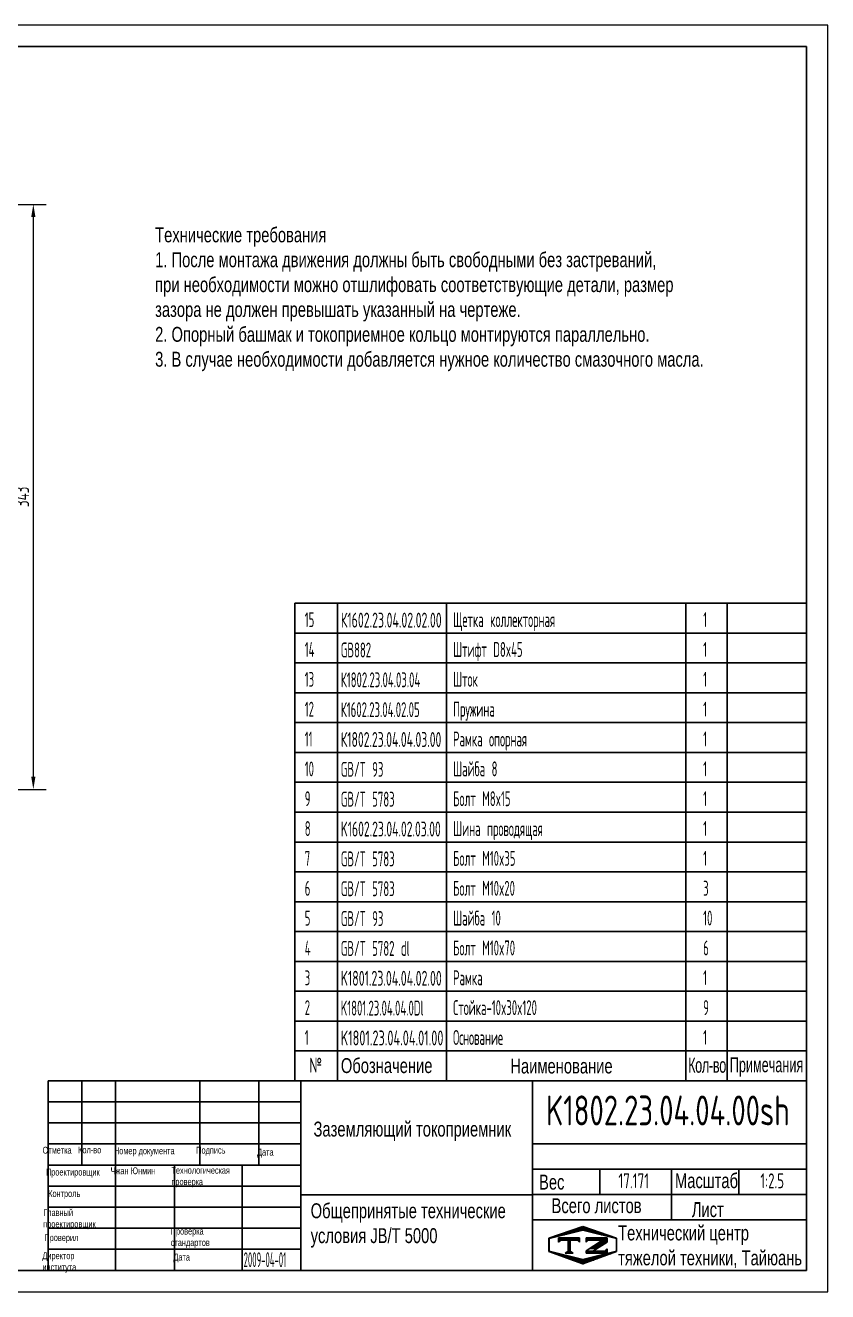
# Model space of a CAD drawing. Header units: millimetres. Extents: x 0 to 1050, y 0 to 742.
# Drawn here: x 579 to 1050, y 0 to 742 of the extents above; entities that cross this region are included whole.
import ezdxf
from ezdxf.enums import TextEntityAlignment as Align

# ---------------------------------------------------------------- set-up
doc = ezdxf.new("R2010")
doc.units = ezdxf.units.MM
doc.header["$LTSCALE"] = 25
doc.linetypes.add('F', pattern=[0.75, 0.5, -0.25])
doc.layers.get('0').update_dxf_attribs({"lineweight": 30})
doc.layers.get('Defpoints').update_dxf_attribs({"lineweight": 30})
for name, color, linetype, lineweight in [('01', 7, 'Continuous', 30), ('02', 1, 'Continuous', 13), ('04', 2, 'F', 13), ('08', 1, 'Continuous', 13), ('11', 3, 'Continuous', 13), ('THICK', 7, 'Continuous', 30)]:
    doc.layers.add(name, color=color, linetype=linetype, lineweight=lineweight)
doc.styles.add('HZLIB', font='TXT.shx', dxfattribs={"width": 0.5, "height": 8.75})
doc.styles.get("Standard").update_dxf_attribs({"font": 'isocp', "width": 0.707, "bigfont": 'intecad.shx'})
doc.dimstyles.new('INTE', dxfattribs={"dimscale": 2.5, "dimtxt": 3.5, "dimasz": 3, "dimexe": 3, "dimexo": 0, "dimgap": 1, "dimtad": 1, "dimdec": 1, "dimdsep": 46, "dimtxsty": 'Standard', "dimcen": 0, "dimclrd": 1, "dimclre": 1, "dimclrt": 3, "dimaunit": 1, "dimadec": 0, "dimazin": 0, "dimtfac": 1, "dimtdec": 1, "dimtmove": 0, "dimatfit": 0, "dimfxl": 0, "dimarcsym": 0})

# ---------------------------------------------------------------- blocks, each defined once
blk = doc.blocks.new('*D9')
at = {"layer": '08', "color": 1, "lineweight": -2, "ltscale": 1.666667}
for p, q in [((371.06, 637.53), (591.67, 637.53)), ((584.17, 302.03), (584.17, 630.03)), ((509.1, 294.53), (591.67, 294.53))]:
    blk.add_line(p, q, dxfattribs=at)
at = {"layer": '08', "color": 1, "ltscale": 1.666667}
for points in [[(582.92, 630.03), (585.42, 630.03), (584.17, 637.53)], [(582.92, 302.03), (585.42, 302.03), (584.17, 294.53)]]:
    blk.add_solid(points, dxfattribs=at)
at = {"layer": 'Defpoints', "color": 0, "ltscale": 1.666667}
for p in [(371.06, 637.53), (584.17, 637.53), (509.1, 294.53)]:
    blk.add_point(p, dxfattribs=at)
at = {"layer": '08', "color": 3, "ltscale": 1.666667, "insert": (577.29, 466.03), "char_height": 8.75, "attachment_point": 5, "rotation": 90}
blk.add_mtext('343', dxfattribs=at)
blk = doc.blocks.new('*U31')
at = {"layer": '01'}
for points in [[(415, 292), (25, 292)], [(415, 5), (415, 292)], [(25, 5), (415, 5)]]:
    blk.add_lwpolyline(points, dxfattribs=at)
at = {"layer": '02'}
for points in [[(420, 297), (0, 297)], [(420, 0), (420, 297)], [(0, 0), (420, 0)]]:
    blk.add_lwpolyline(points, dxfattribs=at)
blk = doc.blocks.new('*X51')
at = {"color": 0}
for p, q in [((127.06, 7.8), (132.06, 7.8)), ((127.06, 7.5), (132.06, 7.5)), ((127.06, 7.2), (127.32, 7.2)), ((129.23, 6.3), (131.04, 6.3)), ((129.7, 6.6), (131.51, 6.6)), ((130.16, 6.9), (131.98, 6.9)), ((130.62, 7.2), (132.06, 7.2)), ((127.84, 5.4), (129.64, 5.4)), ((128.3, 5.7), (130.1, 5.7)), ((128.77, 6), (130.57, 6))]:
    blk.add_line(p, q, dxfattribs=at)
blk = doc.blocks.new('*X52')
at = {"color": 0}
for p, q in [((127.06, 4.8), (132.06, 4.8)), ((127.06, 4.5), (132.06, 4.5)), ((131.84, 5.1), (132.06, 5.1))]:
    blk.add_line(p, q, dxfattribs=at)
blk = doc.blocks.new('*X50')
at = {"color": 0}
for p, q in [((122.34, 4.5), (123.72, 4.5)), ((122.82, 4.8), (123.24, 4.8))]:
    blk.add_line(p, q, dxfattribs=at)
blk = doc.blocks.new('*X49')
at = {"color": 0}
for p, q in [((120.53, 7.8), (125.53, 7.8)), ((120.53, 7.5), (125.53, 7.5)), ((120.53, 7.2), (120.79, 7.2)), ((125.27, 7.2), (125.53, 7.2))]:
    blk.add_line(p, q, dxfattribs=at)
blk = doc.blocks.new('*X48')
at = {"color": 0}
for p, q in [((122.38, 9.3), (124.32, 9.3)), ((123.24, 9.6), (125.52, 9.6)), ((124.1, 9.9), (128.52, 9.9)), ((124.97, 10.2), (127.67, 10.2)), ((125.83, 10.5), (126.82, 10.5)), ((127.02, 9.6), (129.37, 9.6)), ((128.22, 9.3), (130.22, 9.3)), ((118.22, 7.8), (118.32, 7.8)), ((118.22, 7.5), (118.27, 7.5)), ((118.22, 7.2), (118.27, 7.2)), ((118.22, 6.9), (118.27, 6.9)), ((118.22, 6.6), (118.27, 6.6)), ((118.22, 6.3), (118.27, 6.3)), ((118.94, 8.1), (119.52, 8.1)), ((119.8, 8.4), (120.72, 8.4)), ((120.66, 8.7), (121.92, 8.7)), ((121.52, 9), (123.12, 9)), ((129.42, 9), (131.07, 9)), ((130.62, 8.7), (131.92, 8.7)), ((131.82, 8.4), (132.77, 8.4)), ((133.02, 8.1), (133.62, 8.1)), ((134.22, 7.8), (134.32, 7.8)), ((134.27, 7.5), (134.32, 7.5)), ((134.27, 7.2), (134.32, 7.2)), ((134.27, 6.9), (134.32, 6.9)), ((134.27, 6.6), (134.32, 6.6)), ((134.27, 6.3), (134.32, 6.3)), ((118.22, 6), (118.27, 6)), ((118.22, 5.7), (118.27, 5.7)), ((118.22, 5.4), (118.27, 5.4)), ((118.22, 5.1), (118.27, 5.1)), ((118.22, 4.8), (118.27, 4.8)), ((118.79, 4.5), (119.42, 4.5)), ((119.61, 4.2), (120.62, 4.2)), ((120.43, 3.9), (121.82, 3.9)), ((121.26, 3.6), (123.02, 3.6)), ((122.08, 3.3), (124.22, 3.3)), ((128.32, 3.3), (130.51, 3.3)), ((129.52, 3.6), (131.32, 3.6)), ((130.72, 3.9), (132.14, 3.9)), ((131.92, 4.2), (132.95, 4.2)), ((133.12, 4.5), (133.76, 4.5)), ((134.27, 6), (134.32, 6)), ((134.27, 5.7), (134.32, 5.7)), ((134.27, 5.4), (134.32, 5.4)), ((134.27, 5.1), (134.32, 5.1)), ((134.27, 4.8), (134.32, 4.8)), ((122.91, 3), (125.42, 3)), ((123.73, 2.7), (128.89, 2.7)), ((124.55, 2.4), (128.07, 2.4)), ((125.38, 2.1), (127.26, 2.1)), ((126.2, 1.8), (126.45, 1.8)), ((127.12, 3), (129.7, 3))]:
    blk.add_line(p, q, dxfattribs=at)

msp = doc.modelspace()

# ---------------------------------------------------------------- linework, layer by layer
for p, q in [((737.5, 403.6433), (737.5, 123.6433)), ((737.5, 403.6433), (1037.5, 403.6433)), ((762.5, 403.6433), (762.5, 123.6433)), ((826.3995, 403.6433), (826.3995, 123.6433)), ((966.8718, 403.6433), (966.8718, 123.6433)), ((991.0821, 403.6433), (991.0821, 123.6433)), ((1037.5, 403.6433), (1037.5, 123.6433)), ((737.5, 386.1433), (1037.5, 386.1433)), ((737.5, 368.6433), (1037.5, 368.6433)), ((737.5, 351.1433), (1037.5, 351.1433)), ((737.5, 333.6433), (1037.5, 333.6433)), ((737.5, 316.1433), (1037.5, 316.1433)), ((737.5, 298.6433), (1037.5, 298.6433)), ((737.5, 281.1433), (1037.5, 281.1433)), ((737.5, 263.6433), (1037.5, 263.6433)), ((737.5, 246.1433), (1037.5, 246.1433)), ((737.5, 228.6433), (1037.5, 228.6433)), ((737.5, 211.1433), (1037.5, 211.1433)), ((737.5, 193.6433), (1037.5, 193.6433)), ((737.5, 176.1433), (1037.5, 176.1433)), ((737.5, 158.6433), (1037.5, 158.6433)), ((737.5, 141.1433), (1037.5, 141.1433)), ((737.5, 123.6433), (1037.5, 123.6433))]:
    msp.add_line(p, q)
at = {"layer": 'THICK'}
for p, q in [((592.9266, 123.6433), (592.9266, 12.5)), ((592.9266, 123.6433), (1037.5, 123.6433)), ((612.6791, 123.5897), (612.6791, 123.6433)), ((612.6855, 74.2463), (612.6855, 123.6433)), ((632.4443, 12.5), (632.4443, 123.6433)), ((681.8413, 74.2463), (681.8413, 123.6433)), ((716.4192, 74.2463), (716.4192, 123.6433)), ((741.1178, 12.5), (741.1178, 123.6433)), ((876.9596, 12.5), (876.9596, 123.6433)), ((1037.5, 12.5), (1037.5, 123.6433)), ((592.9266, 86.5956), (741.1178, 86.5956)), ((876.9596, 86.5956), (1037.5, 86.5956)), ((592.9266, 74.2463), (741.1178, 74.2463)), ((667.0222, 12.5), (667.0222, 74.2463)), ((706.5398, 12.5), (706.5398, 74.2463)), ((876.9596, 71.7764), (1037.5, 71.7764)), ((916.4773, 56.9573), (916.4773, 71.7764)), ((958.4647, 42.1382), (958.4647, 71.7764)), ((997.9824, 56.9573), (997.9824, 71.7764)), ((741.1178, 56.7432), (876.9596, 56.7432)), ((876.9596, 56.9573), (1037.5, 56.9573)), ((876.9596, 42.1382), (1037.5, 42.1382)), ((592.9266, 12.5), (1037.5, 12.5))]:
    msp.add_line(p, q, dxfattribs=at)
at = {"layer": 'THICK', "color": 3}
for p, q in [((592.9266, 111.2941), (741.1178, 111.2941)), ((592.9266, 98.9448), (741.1178, 98.9448)), ((592.9266, 61.897), (741.1178, 61.897)), ((592.9266, 49.5478), (741.1178, 49.5478)), ((592.9266, 37.1985), (741.1178, 37.1985)), ((886.4737, 31.2859), (906.4919, 38.2583)), ((906.4919, 38.2583), (926.2502, 31.2859)), ((886.4737, 23.5213), (886.4737, 31.2859)), ((886.6037, 31.1289), (906.3625, 36.0686)), ((886.6037, 23.7193), (886.6037, 31.1289)), ((892.183, 29.0463), (892.183, 31.5162)), ((892.183, 31.5162), (904.5323, 31.5162)), ((893.4179, 30.2812), (892.183, 29.0463)), ((903.2974, 30.2812), (893.4179, 30.2812)), ((897.8172, 30.293), (897.8172, 23.5188)), ((898.3575, 30.293), (898.3575, 23.5188)), ((898.9749, 30.293), (898.9749, 23.5188)), ((904.5323, 29.0463), (903.2974, 30.2812)), ((904.5323, 31.5162), (904.5323, 29.0463)), ((906.3625, 36.0686), (926.1213, 31.1289)), ((908.3138, 31.5162), (908.3138, 29.0463)), ((908.3138, 31.5162), (920.6631, 31.5162)), ((908.3138, 29.0463), (909.5487, 30.2812)), ((918.0386, 30.2812), (908.3138, 23.9892)), ((909.5487, 30.2812), (918.0386, 30.2812)), ((920.6631, 31.5162), (920.6631, 29.0463)), ((926.1213, 31.1289), (926.1213, 23.7193)), ((926.2502, 31.2859), (926.2502, 23.5213)), ((592.9266, 24.8493), (741.1178, 24.8493)), ((906.4919, 16.232), (886.4737, 23.5213)), ((906.3625, 18.7796), (886.6037, 23.7193)), ((898.3575, 24.0833), (895.9649, 22.5779)), ((895.9649, 22.5779), (898.3575, 22.5779)), ((898.3575, 24.0833), (900.7501, 22.5779)), ((900.7501, 22.5779), (898.3575, 22.5779)), ((926.1213, 23.7193), (906.3625, 18.7796)), ((926.2502, 23.5213), (906.4919, 16.232)), ((908.3138, 23.9892), (908.3138, 22.5779)), ((908.3138, 22.5779), (920.6627, 22.5779)), ((914.336, 25.0208), (912.4485, 23.8128)), ((919.4278, 23.8128), (912.4485, 23.8128)), ((920.6627, 29.0699), (914.336, 25.0208)), ((920.6627, 25.0478), (919.4278, 23.8128)), ((920.6627, 22.5779), (920.6627, 25.0478))]:
    msp.add_line(p, q, dxfattribs=at)
for p in [(592.9266, 24.8493), (592.9266, 12.5)]:
    msp.add_point(p, dxfattribs=at)

# ---------------------------------------------------------------- block references
at = {"layer": '04', "xscale": 2.5, "yscale": 2.5, "zscale": 2.5}
msp.add_blockref('*U31', (0, 0), dxfattribs=at)
at = {"layer": 'THICK', "color": 3, "xscale": 2.469852000000373, "yscale": 2.469852000000003, "zscale": 2.469852000000001}
for name in ['*X48', '*X49', '*X51', '*X50', '*X52']:
    msp.add_blockref(name, (594.4887, 11.8966), dxfattribs=at)

# ---------------------------------------------------------------- texts
at = {"style": 'HZLIB', "width": 0.5}
for s, p in [('15', (743.3333, 389.6433)), ('Щетка коллекторная', (830.345, 389.649)), ('1', (976.9885, 389.6732)), ('14', (743.3333, 372.1433)), ('GB882', (764.4928, 371.8767)), ('Штифт D8x45', (830.345, 372.15)), ('1', (976.9885, 372.1742)), ('13', (743.3333, 354.6433)), ('К1802.23.04.03.04', (764.4928, 354.3777)), ('Шток', (830.345, 354.651)), ('1', (976.9885, 354.6752)), ('12', (743.3333, 337.1433)), ('К1602.23.04.02.05', (764.4928, 336.8787)), ('Пружина', (830.345, 337.152)), ('1', (976.9885, 337.1762)), ('11', (743.3333, 319.6433)), ('Рамка опорная', (830.345, 319.653)), ('1', (976.9885, 319.6772)), ('10', (743.3333, 302.1433)), ('GB/T 93', (764.4928, 301.8807)), ('Шайба 8', (830.345, 302.154)), ('1', (976.9885, 302.1782)), ('9', (743.3333, 284.6433)), ('GB/T 5783', (764.4928, 284.3817)), ('Болт M8x15', (830.345, 284.655)), ('1', (976.9885, 284.6792)), ('8', (743.3333, 267.1433)), ('Шина проводящая', (830.345, 267.156)), ('1', (976.9885, 267.1802)), ('7', (743.3333, 249.6433)), ('GB/T 5783', (764.4928, 249.3837)), ('Болт M10x35', (830.345, 249.657)), ('1', (976.9885, 249.6812)), ('6', (743.3333, 232.1433)), ('GB/T 5783', (764.4928, 231.8847)), ('Болт M10x20', (830.345, 232.158)), ('3', (976.9885, 232.1822)), ('5', (743.3333, 214.6433)), ('GB/T 93', (764.4928, 214.3857)), ('Шайба 10', (830.345, 214.659)), ('10', (976.9885, 214.6832)), ('4', (743.3333, 197.1433)), ('GB/T 5782 dl', (764.4928, 196.8867)), ('Болт M10x70', (830.345, 197.16)), ('6', (976.9885, 197.1842)), ('3', (743.3333, 179.6433)), ('Рамка', (830.345, 179.661)), ('1', (976.9885, 179.6852)), ('2', (743.3333, 162.1433)), ('Стойка-10x30x120', (830.345, 162.162)), ('9', (976.9885, 162.1862)), ('K1801.23.04.04.0Dl', (764.4928, 161.8887)), ('1', (743.3333, 144.6433)), ('Основание', (830.345, 144.663)), ('1', (976.9885, 144.6872))]:
    msp.add_text(s, height=8.75, dxfattribs=at).set_placement(p)
at = {"style": 'HZLIB'}
for s, width, p, p2 in [('К1602.23.04.02.02.00', 0.450504, (764.4928, 389.3757), (823.6215, 389.3757)), ('К1802.23.04.04.03.00', 0.448982, (764.4928, 319.3797), (823.4217, 319.3797)), ('K1602.23.04.02.03.00', 0.446439, (764.4928, 266.8827), (823.0879, 266.8827)), ('K1801.23.04.04.02.00', 0.461183, (764.4928, 179.3877), (823.6779, 179.3877)), ('K1801.23.04.04.01.00', 0.479821, (764.4928, 144.3897), (824.6704, 144.3897))]:
    msp.add_text(s, height=8.75, dxfattribs=dict(at, width=width)).set_placement(p, p2, align=Align.FIT)
at = {"layer": '04', "attachment_point": 1}
for s, insert, char_height, width in [('{\\fArial|b0|i0|c0|p34;\\C3;Технические требования\\P1. После монтажа движения должны быть свободными без застреваний,\\Pпри необходимости можно отшлифовать соответствующие детали, размер\\Pзазора не должен превышать указанный на чертеже.\\P2. Опорный башмак и токоприемное кольцо монтируются параллельно.\\P3. В случае необходимости добавляется нужное количество смазочного масла.}', (655.5962, 624.0272), 8.75, 614.191521), ('{\\fArial|b0|i0|c204|p34;\\C250;Отметка}', (589.5909, 84.9694), 4, 0.131131), ('{\\fArial|b0|i0|c204|p34;\\C250;Проверка\\Pстандартов}', (664.7359, 37.5), 4, 72.764082)]:
    msp.add_mtext(s, dxfattribs=dict(at, insert=insert, char_height=char_height, width=width))
for s, insert, char_height in [('{\\Fisocp,intecad|c204;\\C250;№}', (746.0161, 137.1694), 8.75), ('{\\fArial|b0|i0|c204|p34;\\C250;Обозначение}', (764.513, 136.9295), 8.75), ('{\\fArial|b0|i0|c204|p34;\\C250;Наименование}', (863.8892, 136.6859), 8.75), ('{\\fArial|b0|i0|c204|p34;\\W0.607;\\T0.95;\\C250;Кол-во}', (968.1854, 137.1475), 8.75), ('{\\fArial|b0|i0|c204|p34;\\W0.607;\\C250;Примечания}', (992.5946, 137.4006), 8.75), ('{\\fArial|b0|i0|c204|p34;\\C3;Заземляющий токоприемник}', (748.4794, 99.7157), 8.75), ('{\\fArial|b0|i0|c204|p34;\\C250;Кол-во}', (610.4406, 85.1004), 4), ('{\\fArial|b0|i0|c204|p34;\\C250;Номер документа}', (631.4214, 84.5763), 4), ('{\\fArial|b0|i0|c204|p34;\\C250;Подпись}', (679.6774, 84.9694), 4), ('{\\fArial|b0|i0|c204|p34;\\C250;Дата}', (715.3448, 83.7902), 4), ('{\\fArial|b0|i0|c204|p34;\\C250;Проектировщик}', (591.5658, 72.096), 4), ('{\\fArial|b0|i0|c204|p34;\\C250;Чжан Юнмин}', (629.4625, 72.8821), 4), ('{\\fArial|b0|i0|c204|p34;\\C250;Технологическая\\Pпроверка}', (665.1299, 73.1441), 4), ('{\\fArial|b0|i0|c204|p34;\\C250;Вес}', (880.7344, 68.6279), 8.75), ('{\\fArial|b0|i0|c204|p34;\\C250;Масштаб}', (960.4464, 69.4662), 8.75), ('{\\fArial|b0|i0|c204|p34;\\C250;Контроль}', (592.8771, 59.5185), 4), ('{\\fArial|b0|i0|c204|p34;\\C250;Общепринятые технические\\Pусловия \\fArial|b0|i0|c0|p34;JB/T 5000}', (746.8025, 51.8196), 8.75), ('{\\fArial|b0|i0|c204|p34;\\C250;Всего листов}', (888.0763, 54.7952), 8.75), ('{\\fArial|b0|i0|c204|p34;\\C250;Лист}', (970.3055, 52.4898), 8.75), ('{\\fArial|b0|i0|c204|p34;\\C250;Главный\\Pпроектировщик}', (589.9917, 48.3427), 4), ('{\\fArial|b0|i0|c204|p34;\\C250;Технический центр\\Pтяжелой техники, Тайюань}', (927.1028, 38.801), 8.75), ('{\\fArial|b0|i0|c204|p34;\\C250;Проверил}', (590.6473, 33.6689), 4), ('{\\fArial|b0|i0|c204|p34;\\C250;Директор\\Pинститута}', (589.4672, 23.0566), 4), ('{\\fArial|b0|i0|c204|p34;\\C250;Дата}', (666.3095, 22.2705), 4)]:
    msp.add_mtext(s, dxfattribs=dict(at, insert=insert, char_height=char_height))
at = {"layer": '11'}
for s, height, width, p, p2 in [('K1802.23.04.04.00sh', 17.5, 0.697931, (884.8375, 97.5), (1027.6625, 97.5)), ('17.171', 8.75, 0.67223, (927.2799, 60.625), (945.2201, 60.625)), ('1:2.5', 8.75, 0.662654, (1010.567, 60.625), (1024.433, 60.625)), ('2009-04-01', 8.75, 0.423061, (707.5, 14.375), (732.5, 14.375))]:
    msp.add_text(s, height=height, dxfattribs=dict(at, width=width)).set_placement(p, p2, align=Align.FIT)

# ---------------------------------------------------------------- dimensions: what is measured, and where the dimension line sits
at = {"layer": '08', "ltscale": 1.666667}
dim = msp.add_linear_dim(base=(584.1694, 637.5297), p1=(509.1046, 294.5297), p2=(371.0624, 637.5297), angle=90, dimstyle='INTE', dxfattribs=at)
dim.commit()
dim.dimension.update_dxf_attribs({"geometry": '*D9', "text_midpoint": (577.2944, 466.0297)})

doc.saveas('drawing.dxf')
